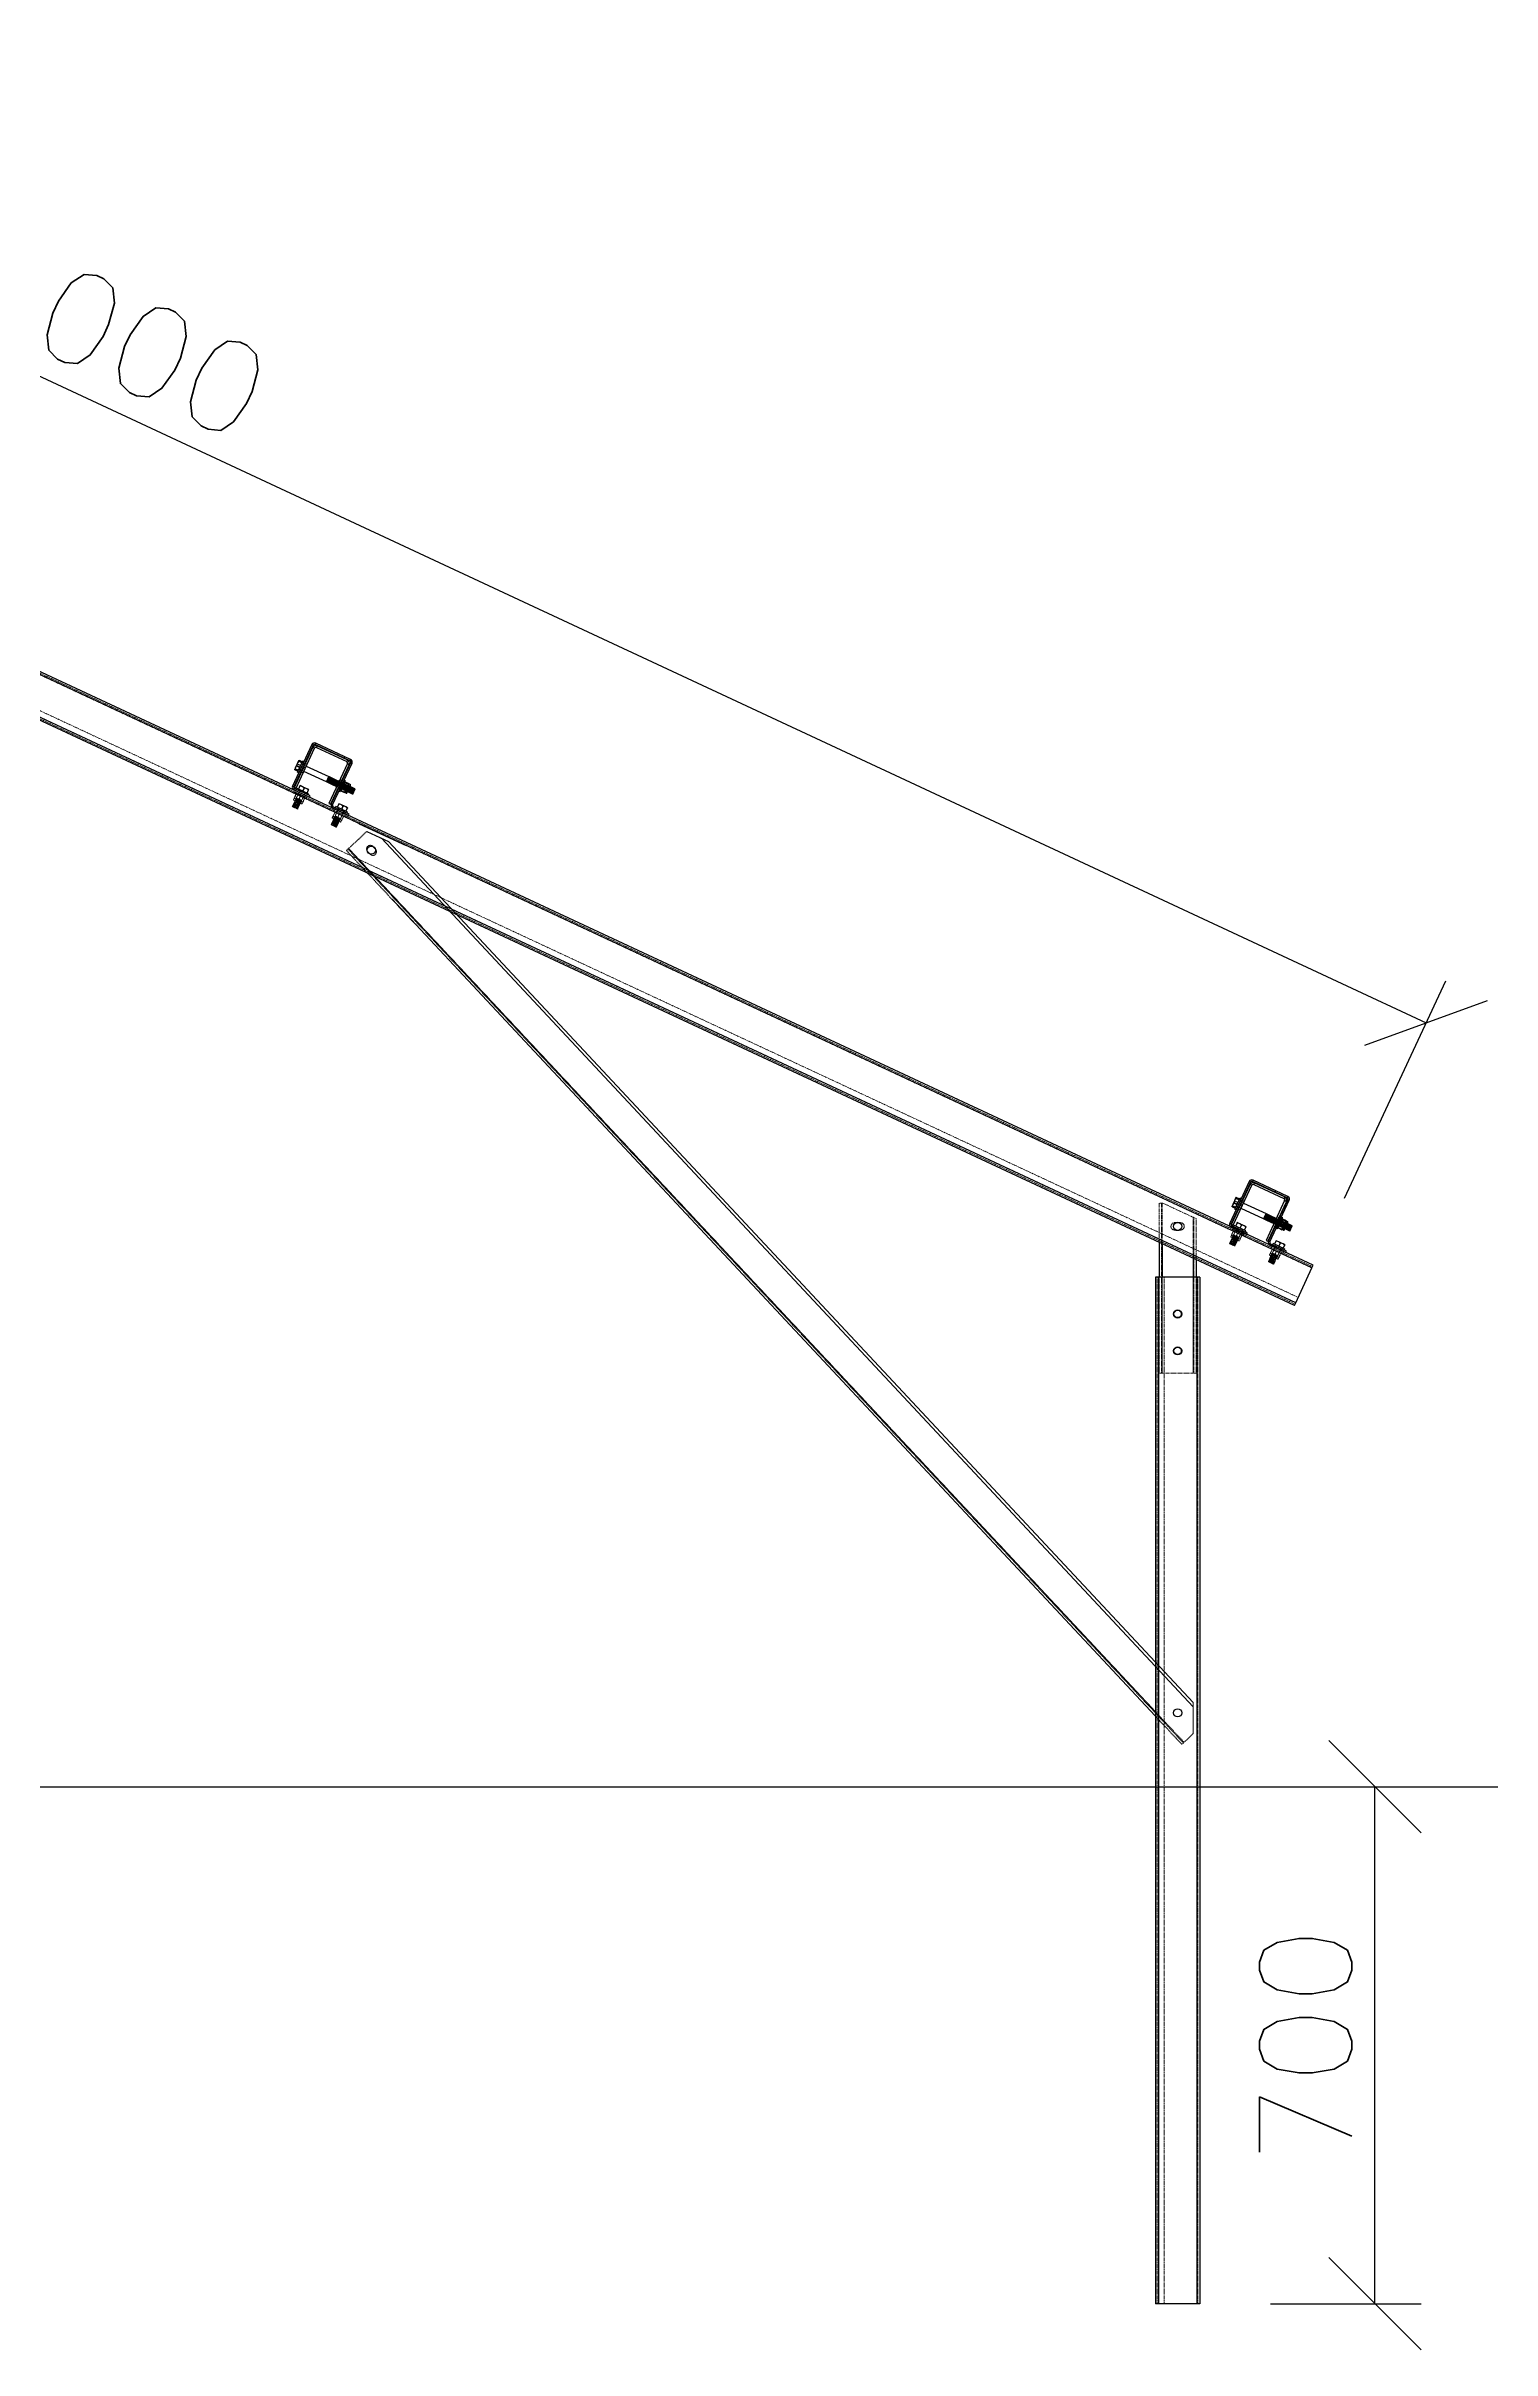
# Model space of a CAD drawing. Header units: millimetres. Extents: x -116399 to 112199, y -90759 to -31335.
# Drawn here: x -21387 to -19430, y -43221 to -40102 of the extents above; entities that cross this region are included whole.
import ezdxf

# ---------------------------------------------------------------- set-up
doc = ezdxf.new("R2010")
doc.units = ezdxf.units.MM
doc.linetypes.add('HIDDEN', pattern=[1.905, 1.27, -0.635])
doc.styles.add('Annotative', font='simplex.shx', dxfattribs={"height": 2.5})
doc.dimstyles.new('Annotative', dxfattribs={"dimscale": 0, "dimtxt": 2.5, "dimasz": 2.5, "dimexe": 1.25, "dimexo": 2, "dimtad": 1, "dimtxsty": 'Annotative', "dimblk": 'OBLIQUE', "dimcen": 2.5, "dimazin": 3, "dimtfac": 1, "dimtmove": 0, "dimatfit": 3, "dimfxl": 1})

# ---------------------------------------------------------------- blocks, each defined once
blk = doc.blocks.new('_Oblique')
at = {"color": 0, "linetype": 'ByBlock', "lineweight": -2}
blk.add_line((-0.5, -0.5), (0.5, 0.5), dxfattribs=at)
blk = doc.blocks.new('*D261')
at = {"color": 8, "lineweight": -2}
for p, q in [((-19681.5, -42459), (-19525.9, -42459)), ((-19588.4, -43158.9), (-19588.4, -42459)), ((-19729.6, -43158.9), (-19525.9, -43158.9))]:
    blk.add_line(p, q, dxfattribs=at)
at = {"layer": 'Defpoints', "color": 0}
for p in [(-19781.5, -42459), (-19588.4, -42459), (-19829.6, -43158.9)]:
    blk.add_point(p, dxfattribs=at)
at = {"color": 8, "lineweight": -2, "xscale": 125, "yscale": 125, "zscale": 125}
for p, rotation in [((-19588.4, -42459), 90), ((-19588.4, -43158.9), 270)]:
    blk.add_blockref('_Oblique', p, dxfattribs=dict(at, rotation=rotation))
at = {"insert": (-19682.2, -42808.9), "char_height": 125, "attachment_point": 5, "rotation": 90, "style": 'Annotative'}
blk.add_mtext('700', dxfattribs=at)
blk = doc.blocks.new('*D264')
at = {"color": 8, "lineweight": -2}
for p, q in [((-23255, -39971.8), (-23117.7, -39677.4)), ((-23144.1, -39734.1), (-19518.9, -41424.6)), ((-19629.8, -41662.3), (-19492.5, -41367.9))]:
    blk.add_line(p, q, dxfattribs=at)
at = {"layer": 'Defpoints', "color": 0}
for p in [(-23297.2, -40062.4), (-19518.9, -41424.6), (-19672, -41752.9)]:
    blk.add_point(p, dxfattribs=at)
at = {"color": 8, "lineweight": -2, "xscale": 125, "yscale": 125, "zscale": 125}
for p, rotation in [((-23144.1, -39734.1), 154.9996608847021), ((-19518.9, -41424.6), 334.9996608847022)]:
    blk.add_blockref('_Oblique', p, dxfattribs=dict(at, rotation=rotation))
at = {"insert": (-21291.9, -40494.4), "char_height": 125, "attachment_point": 5, "rotation": 334.9997, "style": 'Annotative'}
blk.add_mtext('4000', dxfattribs=at)
blk = doc.blocks.new('A$Cebdbe276')
at = {"color": 5, "linetype": 'Continuous', "lineweight": 25}
for p, q in [((-26, -2), (-26, 0)), ((26, 0), (-26, 0)), ((26, 0), (26, -2)), ((-36.8, -30.9), (-36.9, -31)), ((-36.9, -31), (-36.9, -31.2)), ((-36.9, -31), (-36.9, -31)), ((-36.4, -30.5), (-36.6, -30.6)), ((-36.4, -30.5), (-31.6, -30.5)), ((-31.6, -29), (-30, -29)), ((-31.6, -45.1), (-31.6, -29)), ((-30, -4), (-28, -4)), ((-30, -4), (-30, -66)), ((-28, -4), (-28, -66)), ((26, -2), (-26, -2)), ((28, -4), (30, -4)), ((28, -66), (28, -4)), ((30, -66), (30, -4)), ((30, -29), (31.6, -29)), ((31.6, -45.1), (31.6, -29)), ((31.6, -31), (31.6, -31)), ((32.1, -30.7), (37.6, -30.7)), ((38.1, -31), (38.1, -31)), ((38.1, -31), (40.1, -31)), ((38.1, -44), (38.1, -31)), ((40.1, -44), (40.1, -31)), ((-36.9, -31.2), (-36.4, -31.7)), ((-36.9, -31.2), (-36.9, -34.7)), ((-36.4, -32), (-36.9, -34.7)), ((-36.9, -34.7), (-36.9, -35.9)), ((-36.9, -35.9), (-36.4, -38.6)), ((-36.9, -35.9), (-36.9, -41.2)), ((-36.4, -39), (-36.9, -41.2)), ((-36.9, -41.2), (-36.9, -42.2)), ((-36.9, -42.2), (-36.4, -44.4)), ((-36.9, -42.2), (-36.9, -44)), ((-36.4, -44.5), (-36.8, -44.1)), ((-36.4, -32), (-36.4, -31.7)), ((-31.6, -31.7), (-36.4, -31.7)), ((-36.4, -32), (-31.6, -32)), ((-31.6, -38.6), (-36.4, -38.6)), ((-36.4, -39), (-36.4, -38.6)), ((-36.4, -39), (-31.6, -39)), ((-31.6, -44.4), (-36.4, -44.4)), ((-36.4, -44.5), (-36.4, -44.4)), ((-36.4, -44.5), (-31.6, -44.5)), ((-31.6, -46), (-31.6, -45.1)), ((-30, -46), (-31.6, -46)), ((-28, -33.5), (-27, -33.5)), ((-27, -41.5), (-28, -41.5)), ((-24.5, -33.5), (9.2, -33.5)), ((9.2, -41.5), (-24.5, -41.5)), ((-21, -61.6), (-21, -61.1)), ((-18.3, -61.1), (-21, -61.1)), ((-21, -61.6), (-20.8, -61.6)), ((-21, -61.6), (-21, -66.4)), ((-18.3, -61.1), (-20.8, -61.6)), ((-20.8, -66.4), (-20.8, -61.6)), ((-17.2, -61.1), (-18.3, -61.1)), ((-11.8, -61.1), (-17.2, -61.1)), ((-14.7, -61.6), (-17.2, -61.1)), ((-14.7, -61.6), (-14.3, -61.6)), ((-14.7, -61.6), (-14.7, -66.4)), ((-11.8, -61.1), (-14.3, -61.6)), ((-14.3, -66.4), (-14.3, -61.6)), ((-10.7, -61.1), (-11.8, -61.1)), ((-8.2, -61.6), (-10.7, -61.1)), ((-8, -61.1), (-10.7, -61.1)), ((-8.2, -61.6), (-8.2, -66.4)), ((-8.2, -61.6), (-8, -61.6)), ((-8, -61.1), (-8, -61.6)), ((-8, -66.4), (-8, -61.6)), ((9.2, -41.5), (9.2, -33.5)), ((9.2, -33.7), (9.4, -33.7)), ((9.4, -41.3), (9.2, -41.3)), ((9.4, -33.5), (10.2, -33.5)), ((9.4, -41.5), (9.4, -33.5)), ((10.2, -41.5), (9.4, -41.5)), ((10.2, -41.5), (10.2, -33.5)), ((10.2, -33.7), (10.4, -33.7)), ((10.4, -41.3), (10.2, -41.3)), ((10.4, -33.5), (11.2, -33.5)), ((10.4, -41.5), (10.4, -33.5)), ((11.2, -41.5), (10.4, -41.5)), ((11.2, -41.5), (11.2, -33.5)), ((11.2, -33.7), (11.4, -33.7)), ((11.4, -41.3), (11.2, -41.3)), ((11.4, -33.5), (12.2, -33.5)), ((11.4, -41.5), (11.4, -33.5)), ((12.2, -41.5), (11.4, -41.5)), ((12.2, -41.5), (12.2, -33.5)), ((12.2, -33.7), (12.4, -33.7)), ((12.4, -41.3), (12.2, -41.3)), ((12.4, -33.5), (13.2, -33.5)), ((12.4, -41.5), (12.4, -33.5)), ((13.2, -41.5), (12.4, -41.5)), ((13.2, -41.5), (13.2, -33.5)), ((13.2, -33.7), (13.4, -33.7)), ((13.4, -41.3), (13.2, -41.3)), ((13.4, -33.5), (14.2, -33.5)), ((13.4, -41.5), (13.4, -33.5)), ((14.2, -41.5), (13.4, -41.5)), ((14.2, -41.5), (14.2, -33.5)), ((14.2, -33.7), (14.4, -33.7)), ((14.4, -41.3), (14.2, -41.3)), ((14.4, -33.5), (15.2, -33.5)), ((14.4, -41.5), (14.4, -33.5)), ((15.2, -41.5), (14.4, -41.5)), ((15.2, -41.5), (15.2, -33.5)), ((15.2, -33.7), (15.4, -33.7)), ((15.4, -41.3), (15.2, -41.3)), ((15.4, -33.5), (16.2, -33.5)), ((15.4, -41.5), (15.4, -33.5)), ((16.2, -41.5), (15.4, -41.5)), ((16.2, -41.5), (16.2, -33.5)), ((16.2, -33.7), (16.4, -33.7)), ((16.4, -41.3), (16.2, -41.3)), ((16.4, -33.5), (17.2, -33.5)), ((16.4, -41.5), (16.4, -33.5)), ((17.2, -41.5), (16.4, -41.5)), ((17.2, -41.5), (17.2, -33.5)), ((17.2, -33.7), (17.4, -33.7)), ((17.4, -41.3), (17.2, -41.3)), ((17.4, -33.5), (18.2, -33.5)), ((17.4, -41.5), (17.4, -33.5)), ((18.2, -41.5), (17.4, -41.5)), ((18.2, -41.5), (18.2, -33.5)), ((18.2, -33.7), (18.4, -33.7)), ((18.4, -41.3), (18.2, -41.3)), ((18.4, -33.5), (19.2, -33.5)), ((18.4, -41.5), (18.4, -33.5)), ((19.2, -41.5), (18.4, -41.5)), ((19.2, -41.5), (19.2, -33.5)), ((19.2, -33.7), (19.4, -33.7)), ((19.4, -41.3), (19.2, -41.3)), ((19.4, -33.5), (20.2, -33.5)), ((19.4, -41.5), (19.4, -33.5)), ((20.2, -41.5), (19.4, -41.5)), ((20.2, -41.5), (20.2, -33.5)), ((20.2, -33.7), (20.4, -33.7)), ((20.4, -41.3), (20.2, -41.3)), ((20.4, -33.5), (21.2, -33.5)), ((20.4, -41.5), (20.4, -33.5)), ((21.2, -41.5), (20.4, -41.5)), ((21.2, -41.5), (21.2, -33.5)), ((21.2, -33.7), (21.4, -33.7)), ((21.4, -41.3), (21.2, -41.3)), ((21.4, -33.5), (22.2, -33.5)), ((21.4, -41.5), (21.4, -33.5)), ((22.2, -41.5), (21.4, -41.5)), ((22.2, -41.5), (22.2, -33.5)), ((22.2, -33.7), (22.4, -33.7)), ((22.4, -41.3), (22.2, -41.3)), ((22.4, -33.5), (23.2, -33.5)), ((22.4, -41.5), (22.4, -33.5)), ((23.2, -41.5), (22.4, -41.5)), ((23.2, -41.5), (23.2, -33.5)), ((23.2, -33.7), (23.4, -33.7)), ((23.4, -41.3), (23.2, -41.3)), ((23.4, -33.5), (24.2, -33.5)), ((23.4, -41.5), (23.4, -33.5)), ((24.2, -41.5), (23.4, -41.5)), ((24.2, -41.5), (24.2, -33.5)), ((24.2, -33.7), (24.4, -33.7)), ((24.4, -41.3), (24.2, -41.3)), ((24.4, -33.5), (24.5, -33.5)), ((24.4, -41.5), (24.4, -33.5)), ((24.5, -41.5), (24.4, -41.5)), ((27, -33.5), (27.2, -33.5)), ((27.2, -41.5), (27, -41.5)), ((27.2, -41.5), (27.2, -33.5)), ((27.2, -33.7), (27.4, -33.7)), ((27.4, -41.3), (27.2, -41.3)), ((27.4, -33.5), (28, -33.5)), ((27.4, -41.5), (27.4, -33.5)), ((28, -41.5), (27.4, -41.5)), ((31.6, -46), (30, -46)), ((32.2, -41.5), (31.6, -41.5)), ((31.6, -44), (31.6, -44)), ((31.6, -46), (31.6, -45.1)), ((32.1, -31.5), (32.1, -31.3)), ((37.6, -31.3), (32.1, -31.3)), ((32.1, -31.5), (37.6, -31.5)), ((32.1, -38.3), (32.1, -37.9)), ((37.6, -37.9), (32.1, -37.9)), ((32.1, -38.3), (37.6, -38.3)), ((32.1, -43.5), (32.1, -43.7)), ((32.1, -44.3), (32.1, -44.1)), ((37.6, -44.1), (32.1, -44.1)), ((32.1, -44.3), (37.6, -44.3)), ((37, -61.6), (37, -61.1)), ((39.7, -61.1), (37, -61.1)), ((37, -61.6), (37.2, -61.6)), ((37, -61.6), (37, -66.4)), ((39.7, -61.1), (37.2, -61.6)), ((37.2, -66.4), (37.2, -61.6)), ((37.6, -31.5), (37.6, -31.3)), ((37.6, -38.3), (37.6, -37.9)), ((38, -41.4), (37.6, -43.5)), ((37.6, -43.5), (37.6, -43.7)), ((37.6, -44.3), (37.6, -44.1)), ((38.1, -44), (38.1, -44)), ((40.1, -44), (38.1, -44)), ((40.8, -61.1), (39.7, -61.1)), ((40.6, -43.5), (40.6, -31.5)), ((40.6, -33.5), (41.2, -33.5)), ((41.2, -41.5), (40.6, -41.5)), ((46.2, -61.1), (40.8, -61.1)), ((43.3, -61.6), (40.8, -61.1)), ((41.2, -41.5), (41.2, -33.5)), ((41.2, -33.7), (41.4, -33.7)), ((41.4, -41.3), (41.2, -41.3)), ((41.4, -33.5), (42.2, -33.5)), ((41.4, -41.5), (41.4, -33.5)), ((42.2, -41.5), (41.4, -41.5)), ((42.2, -41.5), (42.2, -33.5)), ((42.2, -33.7), (42.4, -33.7)), ((42.4, -41.3), (42.2, -41.3)), ((42.4, -33.5), (43.2, -33.5)), ((42.4, -41.5), (42.4, -33.5)), ((43.2, -41.5), (42.4, -41.5)), ((43.2, -41.5), (43.2, -33.5)), ((43.2, -33.7), (43.4, -33.7)), ((43.4, -41.3), (43.2, -41.3)), ((43.3, -61.6), (43.7, -61.6)), ((43.3, -61.6), (43.3, -66.4)), ((43.4, -33.5), (44.2, -33.5)), ((43.4, -41.5), (43.4, -33.5)), ((44.2, -41.5), (43.4, -41.5)), ((46.2, -61.1), (43.7, -61.6)), ((43.7, -66.4), (43.7, -61.6)), ((44.2, -41.5), (44.2, -33.5)), ((44.2, -33.7), (44.4, -33.7)), ((44.4, -41.3), (44.2, -41.3)), ((44.4, -33.5), (45.2, -33.5)), ((44.4, -41.5), (44.4, -33.5)), ((45.2, -41.5), (44.4, -41.5)), ((45.2, -41.5), (45.2, -33.5)), ((45.2, -33.7), (45.4, -33.7)), ((45.4, -41.3), (45.2, -41.3)), ((45.4, -33.5), (46.2, -33.5)), ((45.4, -41.5), (45.4, -33.5)), ((46.2, -41.5), (45.4, -41.5)), ((46.2, -41.5), (46.2, -33.5)), ((46.2, -33.7), (46.4, -33.7)), ((46.4, -41.3), (46.2, -41.3)), ((47.3, -61.1), (46.2, -61.1)), ((46.4, -33.5), (47.2, -33.5)), ((46.4, -41.5), (46.4, -33.5)), ((47.2, -41.5), (46.4, -41.5)), ((47.2, -41.5), (47.2, -33.5)), ((47.2, -33.7), (47.4, -33.7)), ((47.4, -41.3), (47.2, -41.3)), ((49.8, -61.6), (47.3, -61.1)), ((50, -61.1), (47.3, -61.1)), ((47.4, -33.5), (48.2, -33.5)), ((47.4, -41.5), (47.4, -33.5)), ((48.2, -41.5), (47.4, -41.5)), ((48.2, -41.5), (48.2, -33.5)), ((48.2, -33.7), (48.4, -33.7)), ((48.4, -41.3), (48.2, -41.3)), ((48.4, -41.3), (48.4, -33.7)), ((49.8, -61.6), (49.8, -66.4)), ((49.8, -61.6), (50, -61.6)), ((50, -61.1), (50, -61.6)), ((50, -66.4), (50, -61.6)), ((-28, -66), (-30, -66)), ((-26, -68), (-26, -70)), ((-26, -68), (-17.5, -68)), ((-26, -70), (-17.5, -70)), ((-23, -68), (-23, -66.4)), ((-6, -66.4), (-23, -66.4)), ((-2.5, -68), (-17.5, -68)), ((-17.5, -70), (-2.5, -70)), ((-6, -66.4), (-6, -68)), ((-2.5, -70), (-2.5, -68)), ((30, -66), (28, -66)), ((32, -68), (32, -70)), ((32, -68), (40.5, -68)), ((32, -70), (40.5, -70)), ((35, -68), (35, -66.4)), ((52, -66.4), (35, -66.4)), ((40.5, -68), (40.5, -70)), ((55.5, -68), (40.5, -68)), ((40.5, -70), (55.5, -70)), ((52, -66.4), (52, -68)), ((55.5, -70), (55.5, -68))]:
    blk.add_line(p, q, dxfattribs=at)
at = {"color": 5, "linetype": 'HIDDEN', "lineweight": 18}
for p, q in [((-26, 0), (-26, -2)), ((-26, -2), (-26, 0)), ((-26, 0), (-26, -2)), ((-26, -2), (-26, 0)), ((-26, 0), (-26, -2)), ((-26, -2), (-26, 0)), ((-26, 0), (-26, -2)), ((-26, -2), (-26, 0)), ((-26, 0), (-26, -2)), ((-26, -2), (-26, 0)), ((-26, 0), (-26, -2)), ((-26, -2), (-26, 0)), ((-26, 0), (-26, -2)), ((-26, -2), (-26, 0)), ((-26, 0), (-26, -2)), ((-26, -2), (-26, 0)), ((-26, 0), (-26, -2)), ((7.7, -2), (7.7, 0)), ((17.7, 0), (17.7, -2)), ((26, -2), (26, 0)), ((26, 0), (26, -2)), ((26, -2), (26, 0)), ((26, 0), (26, -2)), ((26, -2), (26, 0)), ((26, 0), (26, -2)), ((26, -2), (26, 0)), ((26, 0), (26, -2)), ((26, -2), (26, 0)), ((26, 0), (26, -2)), ((26, -2), (26, 0)), ((26, 0), (26, -2)), ((26, -2), (26, 0)), ((26, 0), (26, -2)), ((26, -2), (26, 0)), ((26, 0), (26, -2)), ((26, -2), (26, 0)), ((-36.9, -32.8), (-36.4, -30.6)), ((-36.4, -30.5), (-36.4, -30.6)), ((-31.6, -30.6), (-36.4, -30.6)), ((-28, -4), (-30, -4)), ((-30, -4), (-28, -4)), ((-28, -4), (-30, -4)), ((-30, -4), (-28, -4)), ((-28, -4), (-30, -4)), ((-30, -4), (-28, -4)), ((-28, -4), (-30, -4)), ((-30, -4), (-28, -4)), ((-28, -4), (-30, -4)), ((-30, -4), (-28, -4)), ((-28, -4), (-30, -4)), ((-30, -4), (-28, -4)), ((-28, -4), (-30, -4)), ((-30, -4), (-28, -4)), ((-28, -4), (-30, -4)), ((-30, -4), (-28, -4)), ((-28, -4), (-30, -4)), ((30, -4), (28, -4)), ((28, -4), (30, -4)), ((30, -4), (28, -4)), ((28, -4), (30, -4)), ((30, -4), (28, -4)), ((28, -4), (30, -4)), ((30, -4), (28, -4)), ((28, -4), (30, -4)), ((30, -4), (28, -4)), ((28, -4), (30, -4)), ((30, -4), (28, -4)), ((28, -4), (30, -4)), ((30, -4), (28, -4)), ((28, -4), (30, -4)), ((30, -4), (28, -4)), ((28, -4), (30, -4)), ((30, -4), (28, -4)), ((31.6, -44), (31.6, -31)), ((32.1, -30.7), (32.1, -30.9)), ((37.6, -30.9), (32.1, -30.9)), ((37.6, -30.7), (37.6, -30.9)), ((40.1, -31), (40.1, -44)), ((-36.4, -36), (-36.9, -33.8)), ((-36.9, -39.1), (-36.4, -36.4)), ((-36.4, -43), (-36.9, -40.3)), ((-36.4, -36), (-36.4, -36.4)), ((-36.4, -36), (-31.6, -36)), ((-31.6, -36.4), (-36.4, -36.4)), ((-36.4, -43), (-31.6, -43)), ((-36.4, -43), (-36.4, -43.3)), ((-31.6, -43.3), (-36.4, -43.3)), ((-31.6, -33.3), (-30, -33.3)), ((-31.6, -33.5), (-28, -33.5)), ((-28, -41.5), (-31.6, -41.5)), ((-30, -41.7), (-31.6, -41.7)), ((-30, -32.5), (-28, -32.5)), ((-28, -42.5), (-30, -42.5)), ((24.5, -33.5), (25.2, -33.5)), ((24.5, -36.5), (27, -36.5)), ((27, -36.5), (24.5, -36.5)), ((24.5, -36.5), (27, -36.5)), ((27, -36.5), (24.5, -36.5)), ((24.5, -36.5), (27, -36.5)), ((27, -36.5), (24.5, -36.5)), ((24.5, -36.5), (27, -36.5)), ((27, -36.5), (24.5, -36.5)), ((27, -38.5), (24.5, -38.5)), ((27, -38.5), (24.5, -38.5)), ((27, -38.5), (24.5, -38.5)), ((27, -38.5), (24.5, -38.5)), ((27, -38.5), (24.5, -38.5)), ((27, -38.5), (24.5, -38.5)), ((27, -38.5), (24.5, -38.5)), ((27, -38.5), (24.5, -38.5)), ((25.2, -41.5), (24.5, -41.5)), ((25.2, -41.5), (25.2, -33.5)), ((25.2, -33.7), (25.4, -33.7)), ((25.4, -41.3), (25.2, -41.3)), ((25.4, -41.5), (25.4, -33.5)), ((25.4, -33.5), (26.2, -33.5)), ((26.2, -41.5), (25.4, -41.5)), ((26.2, -41.5), (26.2, -33.5)), ((26.2, -33.7), (26.4, -33.7)), ((26.4, -41.3), (26.2, -41.3)), ((26.4, -41.5), (26.4, -33.5)), ((26.4, -33.5), (27, -33.5)), ((27, -41.5), (26.4, -41.5)), ((28, -32.5), (30, -32.5)), ((28, -33.5), (28.2, -33.5)), ((28.2, -41.5), (28, -41.5)), ((30, -42.5), (28, -42.5)), ((28.2, -41.5), (28.2, -33.5)), ((28.2, -33.7), (28.4, -33.7)), ((28.4, -41.3), (28.2, -41.3)), ((28.4, -41.5), (28.4, -33.5)), ((28.4, -33.5), (29.2, -33.5)), ((29.2, -41.5), (28.4, -41.5)), ((29.2, -41.5), (29.2, -33.5)), ((29.2, -33.7), (29.4, -33.7)), ((29.4, -41.3), (29.2, -41.3)), ((29.4, -41.5), (29.4, -33.5)), ((29.4, -33.5), (30.2, -33.5)), ((30.2, -41.5), (29.4, -41.5)), ((30, -33.3), (31.6, -33.3)), ((31.6, -41.7), (30, -41.7)), ((30.2, -41.5), (30.2, -33.5)), ((30.2, -33.7), (30.4, -33.7)), ((30.4, -41.3), (30.2, -41.3)), ((30.4, -41.5), (30.4, -33.5)), ((30.4, -33.5), (31.2, -33.5)), ((31.2, -41.5), (30.4, -41.5)), ((31.2, -41.5), (31.2, -33.5)), ((31.2, -33.7), (31.4, -33.7)), ((31.4, -41.3), (31.2, -41.3)), ((31.4, -41.5), (31.4, -33.5)), ((31.4, -33.5), (32.2, -33.5)), ((31.6, -41.5), (31.4, -41.5)), ((31.6, -33.5), (40.5, -33.5)), ((40.5, -41.5), (31.6, -41.5)), ((32.1, -36.7), (32.1, -37.1)), ((32.1, -36.7), (37.6, -36.7)), ((37.6, -37.1), (32.1, -37.1)), ((32.1, -43.5), (37.6, -43.5)), ((37.6, -43.7), (32.1, -43.7)), ((32.2, -41.5), (32.2, -33.5)), ((32.2, -33.7), (32.4, -33.7)), ((32.4, -41.3), (32.2, -41.3)), ((32.4, -41.5), (32.4, -33.5)), ((32.4, -33.5), (33.2, -33.5)), ((33.2, -41.5), (32.4, -41.5)), ((33.2, -41.5), (33.2, -33.5)), ((33.2, -33.7), (33.4, -33.7)), ((33.4, -41.3), (33.2, -41.3)), ((33.4, -41.5), (33.4, -33.5)), ((33.4, -33.5), (34.2, -33.5)), ((34.2, -41.5), (33.4, -41.5)), ((34.2, -41.5), (34.2, -33.5)), ((34.2, -33.7), (34.4, -33.7)), ((34.4, -41.3), (34.2, -41.3)), ((34.4, -41.5), (34.4, -33.5)), ((34.4, -33.5), (35.2, -33.5)), ((35.2, -41.5), (34.4, -41.5)), ((35.2, -41.5), (35.2, -33.5)), ((35.2, -33.7), (35.4, -33.7)), ((35.4, -41.3), (35.2, -41.3)), ((35.4, -41.5), (35.4, -33.5)), ((35.4, -33.5), (36.2, -33.5)), ((36.2, -41.5), (35.4, -41.5)), ((36.2, -41.5), (36.2, -33.5)), ((36.2, -33.7), (36.4, -33.7)), ((36.4, -41.3), (36.2, -41.3)), ((36.4, -41.5), (36.4, -33.5)), ((36.4, -33.5), (37.2, -33.5)), ((37.2, -41.5), (36.4, -41.5)), ((37.2, -41.5), (37.2, -33.5)), ((37.2, -33.7), (37.4, -33.7)), ((37.4, -41.3), (37.2, -41.3)), ((37.4, -41.5), (37.4, -33.5)), ((37.4, -33.5), (38.2, -33.5)), ((38.2, -41.5), (37.4, -41.5)), ((37.6, -36.7), (37.6, -37.1)), ((38.2, -41.5), (38.2, -33.5)), ((38.2, -33.7), (38.4, -33.7)), ((38.4, -41.3), (38.2, -41.3)), ((38.4, -41.5), (38.4, -33.5)), ((38.4, -33.5), (39.2, -33.5)), ((39.2, -41.5), (38.4, -41.5)), ((39.2, -41.5), (39.2, -33.5)), ((39.2, -33.7), (39.4, -33.7)), ((39.4, -41.3), (39.2, -41.3)), ((39.4, -41.5), (39.4, -33.5)), ((39.4, -33.5), (40.2, -33.5)), ((40.2, -41.5), (39.4, -41.5)), ((40.1, -44), (40.1, -44)), ((40.2, -41.5), (40.2, -33.5)), ((40.2, -33.7), (40.4, -33.7)), ((40.4, -41.3), (40.2, -41.3)), ((40.4, -41.5), (40.4, -33.5)), ((40.4, -33.5), (40.6, -33.5)), ((40.6, -41.5), (40.4, -41.5)), ((40.5, -33.5), (40.6, -33.4)), ((40.5, -41.5), (40.5, -33.5)), ((40.6, -41.6), (40.5, -41.5)), ((-28, -66), (-30, -66)), ((-28, -66), (-30, -66)), ((-28, -66), (-30, -66)), ((-28, -66), (-30, -66)), ((-28, -66), (-30, -66)), ((-28, -66), (-30, -66)), ((-28, -66), (-30, -66)), ((-28, -66), (-30, -66)), ((-28, -66), (-30, -66)), ((-28, -66), (-30, -66)), ((-28, -66), (-30, -66)), ((-28, -66), (-30, -66)), ((-28, -66), (-30, -66)), ((-28, -66), (-30, -66)), ((-28, -66), (-30, -66)), ((-28, -66), (-30, -66)), ((-28, -66), (-30, -66)), ((-26, -68), (-26, -70)), ((-26, -68), (-26, -70)), ((-26, -68), (-26, -70)), ((-26, -68), (-26, -70)), ((-26, -68), (-26, -70)), ((-26, -68), (-26, -70)), ((-26, -68), (-26, -70)), ((-26, -68), (-26, -70)), ((-26, -68), (-26, -70)), ((-26, -68), (-26, -70)), ((-26, -68), (-26, -70)), ((-26, -68), (-26, -70)), ((-26, -68), (-26, -70)), ((-26, -68), (-26, -70)), ((-26, -68), (-26, -70)), ((-26, -68), (-26, -70)), ((-26, -68), (-26, -70)), ((-23, -73.6), (-23, -72)), ((-6, -73.6), (-23, -73.6)), ((-21, -74.1), (-21, -73.6)), ((-8, -73.6), (-21, -73.6)), ((-21, -73.6), (-21, -73.6)), ((-20.8, -74.1), (-21, -74.1)), ((-21, -74.1), (-20.8, -74.1)), ((-21, -74.1), (-21, -79.6)), ((-21, -79.6), (-21, -80.1)), ((-20.8, -79.6), (-21, -79.6)), ((-21, -79.6), (-20.8, -79.6)), ((-21, -80.1), (-8, -80.1)), ((-21, -80.1), (-21, -80.1)), ((-21, -82.1), (-21, -80.1)), ((-8, -82.1), (-21, -82.1)), ((-20.8, -79.6), (-20.8, -74.1)), ((-20.5, -82.6), (-8.5, -82.6)), ((-18.7, -68), (-18.7, -66.4)), ((-18.7, -73.6), (-18.7, -72)), ((-18.6, -82.6), (-18.5, -82.5)), ((-18.5, -78.2), (-18.5, -66.4)), ((-18.5, -82.5), (-18.5, -73.6)), ((-18.5, -78.2), (-10.5, -78.2)), ((-18.5, -78.4), (-10.5, -78.4)), ((-18.5, -79.2), (-18.5, -78.4)), ((-18.5, -79.2), (-10.5, -79.2)), ((-18.5, -79.4), (-10.5, -79.4)), ((-18.5, -80.2), (-18.5, -79.4)), ((-18.5, -80.2), (-10.5, -80.2)), ((-18.5, -80.4), (-10.5, -80.4)), ((-18.5, -81.2), (-18.5, -80.4)), ((-18.5, -81.2), (-10.5, -81.2)), ((-18.5, -81.4), (-10.5, -81.4)), ((-18.5, -82.2), (-18.5, -81.4)), ((-18.5, -82.2), (-10.5, -82.2)), ((-18.5, -82.4), (-10.5, -82.4)), ((-18.5, -83.2), (-18.5, -82.4)), ((-18.5, -82.5), (-10.5, -82.5)), ((-18.5, -83.2), (-10.5, -83.2)), ((-18.5, -83.4), (-10.5, -83.4)), ((-18.5, -84.2), (-18.5, -83.4)), ((-18.5, -84.2), (-10.5, -84.2)), ((-18.5, -84.4), (-10.5, -84.4)), ((-18.5, -85.2), (-18.5, -84.4)), ((-18.5, -85.2), (-10.5, -85.2)), ((-18.5, -85.4), (-10.5, -85.4)), ((-18.5, -86.2), (-18.5, -85.4)), ((-18.5, -86.2), (-10.5, -86.2)), ((-18.5, -86.4), (-10.5, -86.4)), ((-18.5, -87.2), (-18.5, -86.4)), ((-18.5, -87.2), (-10.5, -87.2)), ((-18.5, -87.4), (-10.5, -87.4)), ((-18.5, -88.2), (-18.5, -87.4)), ((-18.5, -88.2), (-10.5, -88.2)), ((-18.5, -88.4), (-10.5, -88.4)), ((-18.5, -89.2), (-18.5, -88.4)), ((-18.5, -89.2), (-10.5, -89.2)), ((-18.5, -89.4), (-10.5, -89.4)), ((-18.5, -90.2), (-18.5, -89.4)), ((-18.5, -90.2), (-10.5, -90.2)), ((-18.5, -90.4), (-10.5, -90.4)), ((-18.5, -91.2), (-18.5, -90.4)), ((-18.5, -91.2), (-10.5, -91.2)), ((-18.3, -78.4), (-18.3, -78.2)), ((-18.3, -79.4), (-18.3, -79.2)), ((-18.3, -80.4), (-18.3, -80.2)), ((-18.3, -81.4), (-18.3, -81.2)), ((-18.3, -82.4), (-18.3, -82.2)), ((-18.3, -83.4), (-18.3, -83.2)), ((-18.3, -84.4), (-18.3, -84.2)), ((-18.3, -85.4), (-18.3, -85.2)), ((-18.3, -86.4), (-18.3, -86.2)), ((-18.3, -87.4), (-18.3, -87.2)), ((-18.3, -88.4), (-18.3, -88.2)), ((-18.3, -89.4), (-18.3, -89.2)), ((-18.3, -90.4), (-18.3, -90.2)), ((-18.3, -91.4), (-18.3, -91.2)), ((-18.3, -91.4), (-10.7, -91.4)), ((-14.7, -74.1), (-14.3, -74.1)), ((-14.7, -74.1), (-14.7, -79.6)), ((-14.7, -79.6), (-14.3, -79.6)), ((-14.3, -79.6), (-14.3, -74.1)), ((-10.7, -78.2), (-10.7, -78.4)), ((-10.7, -79.2), (-10.7, -79.4)), ((-10.7, -80.2), (-10.7, -80.4)), ((-10.7, -81.2), (-10.7, -81.4)), ((-10.7, -82.2), (-10.7, -82.4)), ((-10.7, -83.2), (-10.7, -83.4)), ((-10.7, -84.2), (-10.7, -84.4)), ((-10.7, -85.2), (-10.7, -85.4)), ((-10.7, -86.2), (-10.7, -86.4)), ((-10.7, -87.2), (-10.7, -87.4)), ((-10.7, -88.2), (-10.7, -88.4)), ((-10.7, -89.2), (-10.7, -89.4)), ((-10.7, -90.2), (-10.7, -90.4)), ((-10.7, -91.2), (-10.7, -91.4)), ((-10.5, -66.4), (-10.5, -78.2)), ((-10.5, -73.6), (-10.5, -82.5)), ((-10.5, -78.4), (-10.5, -79.2)), ((-10.5, -79.4), (-10.5, -80.2)), ((-10.5, -80.4), (-10.5, -81.2)), ((-10.5, -81.4), (-10.5, -82.2)), ((-10.5, -82.4), (-10.5, -83.2)), ((-10.5, -82.5), (-10.4, -82.6)), ((-10.5, -83.4), (-10.5, -84.2)), ((-10.5, -84.4), (-10.5, -85.2)), ((-10.5, -85.4), (-10.5, -86.2)), ((-10.5, -86.4), (-10.5, -87.2)), ((-10.5, -87.4), (-10.5, -88.2)), ((-10.5, -88.4), (-10.5, -89.2)), ((-10.5, -89.4), (-10.5, -90.2)), ((-10.5, -90.4), (-10.5, -91.2)), ((-10.3, -66.4), (-10.3, -68)), ((-10.3, -72), (-10.3, -73.6)), ((-8.2, -74.1), (-8, -74.1)), ((-8, -74.1), (-8.2, -74.1)), ((-8.2, -74.1), (-8.2, -79.6)), ((-8, -79.6), (-8.2, -79.6)), ((-8.2, -79.6), (-8, -79.6)), ((-8, -74.1), (-8, -73.6)), ((-8, -73.6), (-8, -73.6)), ((-8, -79.6), (-8, -74.1)), ((-8, -79.6), (-8, -80.1)), ((-8, -80.1), (-8, -80.1)), ((-8, -80.1), (-8, -82.1)), ((-6, -72), (-6, -73.6)), ((30, -66), (28, -66)), ((30, -66), (28, -66)), ((30, -66), (28, -66)), ((30, -66), (28, -66)), ((30, -66), (28, -66)), ((30, -66), (28, -66)), ((30, -66), (28, -66)), ((30, -66), (28, -66)), ((30, -66), (28, -66)), ((30, -66), (28, -66)), ((30, -66), (28, -66)), ((30, -66), (28, -66)), ((30, -66), (28, -66)), ((30, -66), (28, -66)), ((30, -66), (28, -66)), ((30, -66), (28, -66)), ((30, -66), (28, -66)), ((32, -68), (32, -70)), ((32, -68), (32, -70)), ((32, -68), (32, -70)), ((32, -68), (32, -70)), ((32, -68), (32, -70)), ((32, -68), (32, -70)), ((32, -68), (32, -70)), ((32, -68), (32, -70)), ((32, -68), (32, -70)), ((32, -68), (32, -70)), ((32, -68), (32, -70)), ((32, -68), (32, -70)), ((32, -68), (32, -70)), ((32, -68), (32, -70)), ((32, -68), (32, -70)), ((32, -68), (32, -70)), ((32, -68), (32, -70)), ((34.5, -72), (34.5, -70)), ((35, -73.6), (35, -72)), ((52, -73.6), (35, -73.6)), ((37, -74.1), (37, -73.6)), ((50, -73.6), (37, -73.6)), ((37, -73.6), (37, -73.6)), ((37.2, -74.1), (37, -74.1)), ((37, -74.1), (37.2, -74.1)), ((37, -74.1), (37, -79.6)), ((37, -79.6), (37, -80.1)), ((37.2, -79.6), (37, -79.6)), ((37, -79.6), (37.2, -79.6)), ((37, -80.1), (50, -80.1)), ((37, -80.1), (37, -80.1)), ((37, -82.1), (37, -80.1)), ((50, -82.1), (37, -82.1)), ((37.2, -79.6), (37.2, -74.1)), ((37.5, -82.6), (49.5, -82.6)), ((38.5, -70), (38.5, -68)), ((39, -70), (39, -68)), ((39.3, -68), (39.3, -66.4)), ((39.3, -73.6), (39.3, -72)), ((39.4, -82.6), (39.5, -82.5)), ((39.5, -78.2), (39.5, -66.4)), ((39.5, -72), (39.5, -70)), ((39.5, -70), (39.5, -72)), ((39.5, -82.5), (39.5, -73.6)), ((39.5, -78.2), (47.5, -78.2)), ((39.5, -78.4), (47.5, -78.4)), ((39.5, -79.2), (39.5, -78.4)), ((39.5, -79.2), (47.5, -79.2)), ((39.5, -79.4), (47.5, -79.4)), ((39.5, -80.2), (39.5, -79.4)), ((39.5, -80.2), (47.5, -80.2)), ((39.5, -80.4), (47.5, -80.4)), ((39.5, -81.2), (39.5, -80.4)), ((39.5, -81.2), (47.5, -81.2)), ((39.5, -81.4), (47.5, -81.4)), ((39.5, -82.2), (39.5, -81.4)), ((39.5, -82.2), (47.5, -82.2)), ((39.5, -82.4), (47.5, -82.4)), ((39.5, -83.2), (39.5, -82.4)), ((39.5, -82.5), (47.5, -82.5)), ((39.5, -83.2), (47.5, -83.2)), ((39.5, -83.4), (47.5, -83.4)), ((39.5, -84.2), (39.5, -83.4)), ((39.5, -84.2), (47.5, -84.2)), ((39.5, -84.4), (47.5, -84.4)), ((39.5, -85.2), (39.5, -84.4)), ((39.5, -85.2), (47.5, -85.2)), ((39.5, -85.4), (47.5, -85.4)), ((39.5, -86.2), (39.5, -85.4)), ((39.5, -86.2), (47.5, -86.2)), ((39.5, -86.4), (47.5, -86.4)), ((39.5, -87.2), (39.5, -86.4)), ((39.5, -87.2), (47.5, -87.2)), ((39.5, -87.4), (47.5, -87.4)), ((39.5, -88.2), (39.5, -87.4)), ((39.5, -88.2), (47.5, -88.2)), ((39.5, -88.4), (47.5, -88.4)), ((39.5, -89.2), (39.5, -88.4)), ((39.5, -89.2), (47.5, -89.2)), ((39.5, -89.4), (47.5, -89.4)), ((39.5, -90.2), (39.5, -89.4)), ((39.5, -90.2), (47.5, -90.2)), ((39.5, -90.4), (47.5, -90.4)), ((39.5, -91.2), (39.5, -90.4)), ((39.5, -91.2), (47.5, -91.2)), ((39.7, -78.4), (39.7, -78.2)), ((39.7, -79.4), (39.7, -79.2)), ((39.7, -80.4), (39.7, -80.2)), ((39.7, -81.4), (39.7, -81.2)), ((39.7, -82.4), (39.7, -82.2)), ((39.7, -83.4), (39.7, -83.2)), ((39.7, -84.4), (39.7, -84.2)), ((39.7, -85.4), (39.7, -85.2)), ((39.7, -86.4), (39.7, -86.2)), ((39.7, -87.4), (39.7, -87.2)), ((39.7, -88.4), (39.7, -88.2)), ((39.7, -89.4), (39.7, -89.2)), ((39.7, -90.4), (39.7, -90.2)), ((39.7, -91.4), (39.7, -91.2)), ((39.7, -91.4), (47.3, -91.4)), ((40.5, -70), (40.5, -68)), ((40.5, -68), (40.5, -70)), ((40.5, -70), (40.5, -68)), ((40.5, -68), (40.5, -70)), ((40.5, -70), (40.5, -68)), ((40.5, -68), (40.5, -70)), ((40.5, -70), (40.5, -68)), ((40.5, -68), (40.5, -70)), ((40.5, -70), (40.5, -68)), ((40.5, -68), (40.5, -70)), ((40.5, -70), (40.5, -68)), ((40.5, -68), (40.5, -70)), ((40.5, -70), (40.5, -68)), ((40.5, -68), (40.5, -70)), ((40.5, -70), (40.5, -68)), ((40.5, -68), (40.5, -70)), ((40.5, -70), (40.5, -68)), ((43.3, -74.1), (43.7, -74.1)), ((43.3, -74.1), (43.3, -79.6)), ((43.3, -79.6), (43.7, -79.6)), ((43.7, -79.6), (43.7, -74.1)), ((47.3, -78.2), (47.3, -78.4)), ((47.3, -79.2), (47.3, -79.4)), ((47.3, -80.2), (47.3, -80.4)), ((47.3, -81.2), (47.3, -81.4)), ((47.3, -82.2), (47.3, -82.4)), ((47.3, -83.2), (47.3, -83.4)), ((47.3, -84.2), (47.3, -84.4)), ((47.3, -85.2), (47.3, -85.4)), ((47.3, -86.2), (47.3, -86.4)), ((47.3, -87.2), (47.3, -87.4)), ((47.3, -88.2), (47.3, -88.4)), ((47.3, -89.2), (47.3, -89.4)), ((47.3, -90.2), (47.3, -90.4)), ((47.3, -91.2), (47.3, -91.4)), ((47.5, -66.4), (47.5, -78.2)), ((47.5, -70), (47.5, -72)), ((47.5, -70), (47.5, -72)), ((47.5, -73.6), (47.5, -82.5)), ((47.5, -78.4), (47.5, -79.2)), ((47.5, -79.4), (47.5, -80.2)), ((47.5, -80.4), (47.5, -81.2)), ((47.5, -81.4), (47.5, -82.2)), ((47.5, -82.4), (47.5, -83.2)), ((47.5, -82.5), (47.6, -82.6)), ((47.5, -83.4), (47.5, -84.2)), ((47.5, -84.4), (47.5, -85.2)), ((47.5, -85.4), (47.5, -86.2)), ((47.5, -86.4), (47.5, -87.2)), ((47.5, -87.4), (47.5, -88.2)), ((47.5, -88.4), (47.5, -89.2)), ((47.5, -89.4), (47.5, -90.2)), ((47.5, -90.4), (47.5, -91.2)), ((47.7, -66.4), (47.7, -68)), ((47.7, -72), (47.7, -73.6)), ((48, -68), (48, -70)), ((48.4, -68), (48.4, -70)), ((49.8, -74.1), (50, -74.1)), ((50, -74.1), (49.8, -74.1)), ((49.8, -74.1), (49.8, -79.6)), ((50, -79.6), (49.8, -79.6)), ((49.8, -79.6), (50, -79.6)), ((50, -74.1), (50, -73.6)), ((50, -73.6), (50, -73.6)), ((50, -79.6), (50, -74.1)), ((50, -79.6), (50, -80.1)), ((50, -80.1), (50, -80.1)), ((50, -80.1), (50, -82.1)), ((52, -72), (52, -73.6)), ((52.5, -70), (52.5, -72))]:
    blk.add_line(p, q, dxfattribs=at)
at = {"color": 1, "linetype": 'Continuous', "lineweight": 25}
for p, q in [((-27, -7), (-24.5, -7)), ((-27, -66.5), (-27, -7)), ((-24.5, -66.5), (-24.5, -7)), ((-22.5, -5), (-22.5, -2.5)), ((-22.5, -2.5), (22.5, -2.5)), ((-22.5, -5), (22.5, -5)), ((22.5, -2.5), (22.5, -5)), ((24.5, -7), (27, -7)), ((24.5, -7), (24.5, -66.5)), ((27, -7), (27, -66.5)), ((-27, -66.5), (-24.5, -66.5)), ((24.5, -66.5), (27, -66.5))]:
    blk.add_line(p, q, dxfattribs=at)
at = {"color": 1, "linetype": 'HIDDEN', "lineweight": 18}
for p, q in [((-24.5, -7), (-27, -7)), ((-27, -31), (-24.5, -31)), ((-22.5, -2.5), (-22.5, -5)), ((22.5, -5), (22.5, -2.5)), ((27, -7), (24.5, -7)), ((24.5, -31), (27, -31)), ((-27, -33.5), (-24.5, -33.5)), ((-27, -36.5), (-24.5, -36.5)), ((-24.5, -36.5), (-27, -36.5)), ((-24.5, -36.5), (-27, -36.5)), ((-27, -36.5), (-24.5, -36.5)), ((-24.5, -36.5), (-27, -36.5)), ((-27, -36.5), (-24.5, -36.5)), ((-24.5, -36.5), (-27, -36.5)), ((-27, -36.5), (-24.5, -36.5)), ((-24.5, -38.5), (-27, -38.5)), ((-24.5, -38.5), (-27, -38.5)), ((-24.5, -38.5), (-27, -38.5)), ((-24.5, -38.5), (-27, -38.5)), ((-24.5, -38.5), (-27, -38.5)), ((-24.5, -38.5), (-27, -38.5)), ((-24.5, -38.5), (-27, -38.5)), ((-24.5, -38.5), (-27, -38.5)), ((-24.5, -41.5), (-27, -41.5)), ((-24.5, -44), (-27, -44)), ((27, -44), (24.5, -44))]:
    blk.add_line(p, q, dxfattribs=at)
at = {"color": 5}
blk.add_line((-23, -72), (-6, -72), dxfattribs=at)
at = {"color": 5, "linetype": 'Continuous', "lineweight": 25, "flags": 128}
for points in [[(32.1, -30.7), (31.6, -31), (32.1, -31.3)], [(31.6, -33.6), (31.6, -33.4), (32.1, -30.9)], [(37.6, -31.3), (38.1, -31), (37.6, -30.7)], [(37.6, -30.9), (38, -32.5), (38, -33.6)], [(32.1, -44.3), (31.6, -44), (32.1, -43.7)], [(32.1, -43.5), (31.7, -41.7), (31.7, -41.5)], [(37.6, -43.7), (38.1, -44), (37.6, -44.3)]]:
    blk.add_lwpolyline(points, dxfattribs=at)
at = {"color": 5, "linetype": 'HIDDEN', "lineweight": 18, "flags": 128}
for points in [[(32.1, -36.7), (31.7, -35.1), (31.6, -33.6)], [(31.7, -41.5), (31.6, -39.9), (32.1, -37.1)], [(38, -33.6), (38.1, -34.2), (37.6, -36.7)]]:
    blk.add_lwpolyline(points, dxfattribs=at)
at = {"color": 5, "linetype": 'Continuous', "lineweight": 25}
for centre, radius, start, end in [((-26, -4), 4, 90, 180), ((26, -4), 4, 0, 90), ((-26, -4), 2, 90, 180), ((26, -4), 2, 0, 90), ((40.1, -31.5), 0.5, 0, 90), ((41.8, -34.7), 10.2, 161.7998, 198.2002), ((40.1, -41.2), 8.5, 160.0939, 199.9061), ((27.9, -34.7), 10.2, 341.7998, 18.2002), ((29.6, -41.2), 8.5, 340.0939, 19.9061), ((40.1, -43.5), 0.5, 270, 360), ((-26, -66), 4, 180, 270), ((-26, -66), 2, 180, 270), ((32, -66), 4, 180, 270), ((32, -66), 2, 180, 270)]:
    blk.add_arc(centre, radius, start, end, dxfattribs=at)
at = {"color": 1, "linetype": 'Continuous', "lineweight": 25}
for centre, radius, start, end in [((-22.5, -7), 4.5, 90, 180), ((-22.5, -7), 2, 90, 180), ((22.5, -7), 4.5, 0, 90), ((22.5, -7), 2, 0, 90)]:
    blk.add_arc(centre, radius, start, end, dxfattribs=at)
at = {"color": 5, "linetype": 'HIDDEN', "lineweight": 18}
for centre, radius, start, end in [((30.1, -39.9), 7.97, 349.2195, 20.6703), ((-20.5, -82.1), 0.5, 180, 270), ((-17.7, -83), 9.37, 71.0428, 108.9572), ((-17.7, -83), 9.37, 71.0428, 108.9572), ((-17.7, -70.7), 9.37, 251.0428, 288.9572), ((-17.7, -70.7), 9.37, 251.0428, 288.9572), ((-11.2, -83), 9.37, 71.0428, 108.9572), ((-11.2, -83), 9.37, 71.0428, 108.9572), ((-11.2, -70.7), 9.37, 251.0428, 288.9572), ((-11.2, -70.7), 9.37, 251.0428, 288.9572), ((-8.5, -82.1), 0.5, 270, 0), ((37.5, -82.1), 0.5, 180, 270), ((40.3, -83), 9.37, 71.0428, 108.9572), ((40.3, -83), 9.37, 71.0428, 108.9572), ((40.3, -70.7), 9.37, 251.0428, 288.9572), ((40.3, -70.7), 9.37, 251.0428, 288.9572), ((46.8, -83), 9.37, 71.0428, 108.9572), ((46.8, -83), 9.37, 71.0428, 108.9572), ((46.8, -70.7), 9.37, 251.0428, 288.9572), ((46.8, -70.7), 9.37, 251.0428, 288.9572), ((49.5, -82.1), 0.5, 270, 0)]:
    blk.add_arc(centre, radius, start, end, dxfattribs=at)

msp = doc.modelspace()

# ---------------------------------------------------------------- linework, layer by layer
at = {"color": 7, "linetype": 'Continuous', "lineweight": 25}
for p, q in [((-19673.716, -41756.566), (-23298.938, -40066.071)), ((-19672.026, -41752.941), (-23297.247, -40062.446)), ((-19697.383, -41807.319), (-23322.605, -40116.825)), ((-19695.693, -41803.694), (-23320.914, -40113.199)), ((-19885.537, -42357.545), (-20977.831, -41188.726)), ((-20952.144, -41192.779), (-20949.072, -41196.065)), ((-20944.837, -41185.951), (-20941.766, -41189.237)), ((-19834.565, -42350.575), (-20933.474, -41174.678)), ((-19834.565, -42344.717), (-20923.739, -41179.236)), ((-19885.821, -42363.1), (-20919.043, -41257.491)), ((-19857.856, -41695.254), (-19853.274, -41695.254)), ((-19880.565, -41721.698), (-19880.565, -41768.86)), ((-19876.565, -41723.563), (-19876.565, -41768.86)), ((-19857.856, -41705.254), (-19853.274, -41705.254)), ((-19834.565, -41743.148), (-19834.565, -41768.86)), ((-19830.565, -41745.013), (-19830.565, -41768.86)), ((-19695.693, -41803.694), (-19673.716, -41756.566)), ((-19673.716, -41756.566), (-19672.026, -41752.941)), ((-19881.565, -41768.86), (-19885.565, -41768.86)), ((-19885.565, -41768.86), (-19885.565, -43158.86)), ((-19881.565, -41768.86), (-19881.565, -43158.86)), ((-19829.565, -41768.86), (-19881.565, -41768.86)), ((-19829.565, -41768.86), (-19829.565, -43158.86)), ((-19825.565, -41768.86), (-19829.565, -41768.86)), ((-19825.565, -41768.86), (-19825.565, -43158.86)), ((-19697.383, -41807.319), (-19695.693, -41803.694)), ((-19881.565, -43158.86), (-19885.565, -43158.86)), ((-19829.565, -43158.86), (-19881.565, -43158.86)), ((-19825.565, -43158.86), (-19829.565, -43158.86))]:
    msp.add_line(p, q, dxfattribs=at)
at = {"color": 7, "linetype": 'HIDDEN', "lineweight": 18}
for p, q in [((-19673.716, -41756.566), (-23298.938, -40066.071)), ((-19673.716, -41756.566), (-23298.938, -40066.071)), ((-19673.716, -41756.566), (-23298.938, -40066.071)), ((-19672.871, -41754.753), (-23298.092, -40064.259)), ((-19692.312, -41796.443), (-23317.533, -40105.949)), ((-19696.538, -41805.506), (-23321.759, -40115.012)), ((-19695.693, -41803.694), (-23320.914, -40113.199)), ((-19695.693, -41803.694), (-23320.914, -40113.199)), ((-19695.693, -41803.694), (-23320.914, -40113.199)), ((-19695.693, -41803.694), (-23320.914, -40113.199)), ((-19695.693, -41803.694), (-23320.914, -40113.199)), ((-19695.693, -41803.694), (-23320.914, -40113.199)), ((-19695.693, -41803.694), (-23320.914, -40113.199)), ((-20980.753, -41191.457), (-20953.009, -41165.53)), ((-20890.201, -41288.353), (-20980.753, -41191.457)), ((-19847.741, -42399.453), (-20978.561, -41189.409)), ((-19847.01, -42398.77), (-20977.831, -41188.726)), ((-19847.01, -42398.77), (-20977.831, -41188.726)), ((-19847.01, -42398.77), (-20977.831, -41188.726)), ((-20879.352, -41294.104), (-20977.831, -41188.726)), ((-20949.072, -41196.065), (-20948.73, -41196.432)), ((-20941.766, -41189.237), (-20941.424, -41189.604)), ((-19880.565, -41668.86), (-19880.565, -41721.698)), ((-19876.565, -41668.86), (-19880.565, -41668.86)), ((-19877.565, -41668.86), (-19877.565, -41898.86)), ((-19875.565, -41668.86), (-19876.565, -41668.86)), ((-19876.565, -41668.86), (-19876.565, -41898.86)), ((-19876.565, -41668.86), (-19876.565, -41898.86)), ((-19876.565, -41668.86), (-19876.565, -41898.86)), ((-19876.565, -41668.86), (-19876.565, -41723.563)), ((-19834.565, -41687.979), (-19875.565, -41668.86)), ((-19859.565, -41695.254), (-19857.856, -41695.254)), ((-19853.274, -41695.254), (-19851.565, -41695.254)), ((-19834.565, -41687.979), (-19830.565, -41689.844)), ((-19834.565, -41687.979), (-19834.565, -41898.86)), ((-19834.565, -41687.979), (-19834.565, -41898.86)), ((-19834.565, -41687.979), (-19834.565, -41898.86)), ((-19834.565, -41687.979), (-19834.565, -41743.148)), ((-19833.565, -41688.445), (-19833.565, -41898.86)), ((-19830.565, -41689.844), (-19830.565, -41745.013)), ((-19859.565, -41705.254), (-19857.856, -41705.254)), ((-19853.274, -41705.254), (-19851.565, -41705.254)), ((-19883.065, -41768.86), (-19883.065, -43158.86)), ((-19881.565, -41768.86), (-19881.565, -43158.86)), ((-19881.565, -41768.86), (-19881.565, -43158.86)), ((-19881.565, -41768.86), (-19881.565, -43158.86)), ((-19881.565, -41768.86), (-19881.565, -43158.86)), ((-19881.565, -41768.86), (-19881.565, -43158.86)), ((-19881.565, -41768.86), (-19881.565, -43158.86)), ((-19881.565, -41768.86), (-19881.565, -43158.86)), ((-19880.565, -41768.86), (-19880.565, -41898.86)), ((-19876.565, -41768.86), (-19876.565, -41898.86)), ((-19873.565, -41768.86), (-19873.565, -43158.86)), ((-19834.565, -41768.86), (-19834.565, -41898.86)), ((-19830.565, -41768.86), (-19830.565, -41898.86)), ((-19829.565, -41768.86), (-19829.565, -43158.86)), ((-19829.565, -41768.86), (-19829.565, -43158.86)), ((-19828.065, -41768.86), (-19828.065, -43158.86)), ((-19876.565, -41898.86), (-19880.565, -41898.86)), ((-19834.565, -41898.86), (-19876.565, -41898.86)), ((-19830.565, -41898.86), (-19834.565, -41898.86)), ((-19829.565, -42348.81), (-19829.565, -43158.86)), ((-19849.933, -42401.502), (-19885.821, -42363.1)), ((-19847.01, -42398.77), (-19885.537, -42357.545)), ((-19849.933, -42401.502), (-19847.01, -42398.77)), ((-19847.01, -42398.77), (-19834.565, -42387.14))]:
    msp.add_line(p, q, dxfattribs=at)
for p, q in [((-20963.519, -41155.112), (-20900.134, -41184.669)), ((-20953.009, -41165.53), (-20923.739, -41179.236)), ((-24294.888, -42459.034), (-18642.278, -42459.034))]:
    msp.add_line(p, q)
at = {"color": 7, "linetype": 'Continuous', "lineweight": 18}
msp.add_line((-19834.565, -42344.717), (-19834.565, -42387.14), dxfattribs=at)
at = {"color": 7, "linetype": 'Continuous', "lineweight": 25}
for centre, radius in [((-20946.984, -41190.977), 5.5), ((-20946.984, -41190.977), 5.5), ((-19855.565, -41700.254), 5.5), ((-19855.565, -41818.86), 5.5), ((-19855.565, -41818.86), 5), ((-19855.565, -41868.86), 5.5), ((-19855.565, -41868.86), 5), ((-19855.565, -42358.86), 5.5)]:
    msp.add_circle(centre, radius, dxfattribs=at)
at = {"color": 7, "linetype": 'HIDDEN', "lineweight": 18}
for centre, start, end in [((-20948.491, -41189.365), 43.061618, 223.061618), ((-20945.077, -41193.018), 223.061618, 43.061618), ((-19859.565, -41700.254), 90, 270), ((-19851.565, -41700.254), 270, 90)]:
    msp.add_arc(centre, 5, start, end, dxfattribs=at)

# ---------------------------------------------------------------- block references
at = {"color": 5, "rotation": 334.9996608838107}
for p in [(-20998.728, -41057.043), (-19729.901, -41648.716)]:
    msp.add_blockref('A$Cebdbe276', p, dxfattribs=at)

# ---------------------------------------------------------------- dimensions: what is measured, and where the dimension line sits
dim = msp.add_aligned_dim(p1=(-23297.247, -40062.446), p2=(-19672.026, -41752.941), distance=362.321, dimstyle='Annotative', override={"dimscale": 0, "dimtix": 0, "dimtofl": 1, "dimtmove": 0, "dimatfit": 3})
dim.commit()
dim.dimension.update_dxf_attribs({"geometry": '*D264', "text_midpoint": (-21291.89, -40494.354)})
dim = msp.add_linear_dim(base=(-19588.449, -42459.034), p1=(-19829.565, -43158.86), p2=(-19781.537, -42459.034), angle=90, text='700', dimstyle='Annotative', override={"dimscale": 0, "dimtix": 0, "dimtofl": 1, "dimtmove": 0, "dimatfit": 3})
dim.commit()
dim.dimension.update_dxf_attribs({"geometry": '*D261', "text_midpoint": (-19682.199, -42808.947)})

doc.saveas('drawing.dxf')
